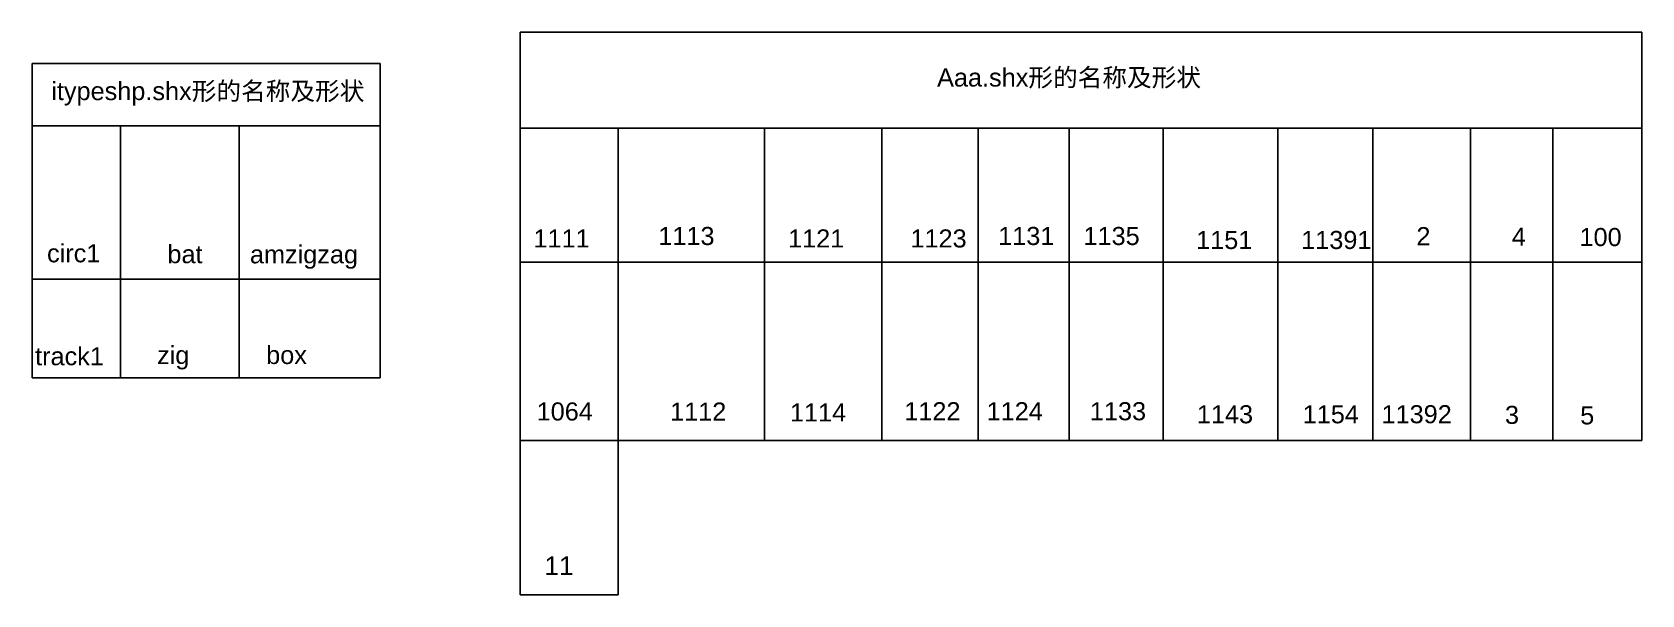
# Model space of a CAD drawing. Header units: millimetres. Extents: x 665 to 7786, y -688 to 1800.
import ezdxf

# ---------------------------------------------------------------- set-up
doc = ezdxf.new("R2010")
doc.units = ezdxf.units.MM
doc.styles.get("Standard").update_dxf_attribs({"font": 'arial.ttf'})

msp = doc.modelspace()

# ---------------------------------------------------------------- linework, layer by layer
for p, q in [((2824.2, 1375.6), (2824.2, 1799.6)), ((2824.2, 1799.6), (7785.7, 1799.6)), ((7785.7, 1799.6), (7785.7, 1375.6)), ((665.3, 1385.9), (665.3, 1660.6)), ((665.3, 1660.6), (2205.2, 1660.6)), ((2205.2, 1660.6), (2205.2, 1385.9)), ((665.3, 1385.9), (665.3, 270.9)), ((2205.2, 1385.9), (665.3, 1385.9)), ((1055.3, 1385.9), (1055.3, 270.9)), ((1581.1, 1385.9), (1581.1, 270.9)), ((2205.2, 270.9), (2205.2, 1385.9)), ((2824.2, 1375.6), (2824.2, -6.7)), ((7785.7, 1375.6), (2824.2, 1375.6)), ((3258.1, 1375.6), (3258.1, -6.7)), ((3904.7, 1375.6), (3904.7, -6.7)), ((4424.2, 1375.6), (4424.2, -6.7)), ((4849.7, 1375.6), (4849.7, -6.7)), ((5253.2, 1375.6), (5253.2, -6.7)), ((5667.7, 1375.6), (5667.7, -6.7)), ((6176.2, 1375.6), (6176.2, -6.7)), ((6596.2, 1375.6), (6596.2, -6.7)), ((7027.3, 1375.6), (7027.3, -6.7)), ((7392, 1375.6), (7392, -6.7)), ((7785.7, -6.7), (7785.7, 1375.6)), ((2824.2, 783.3), (7785.7, 783.3)), ((665.3, 708.1), (2205.2, 708.1)), ((665.3, 270.9), (2205.2, 270.9)), ((2824.2, -6.7), (7785.7, -6.7)), ((2824.2, -6.7), (2824.2, -688.4)), ((3258.1, -688.4), (3258.1, -6.7)), ((2824.2, -688.4), (3258.1, -688.4))]:
    msp.add_line(p, q)

# ---------------------------------------------------------------- texts
for s, p in [('Aaa.shx形的名称及形状', (4668.2, 1559.3)), ('itypeshp.shx形的名称及形状', (749.8, 1499.3)), ('1111', (2882.8, 847.5)), ('1113', (3435, 858.4)), ('1121', (4009.1, 847.5)), ('1123', (4550.4, 847.5)), ('1131', (4938.5, 858.4)), ('1135', (5315.8, 858.4)), ('2', (6788.6, 857.7)), ('4', (7210.7, 855.7)), ('100', (7510, 853.7)), ('circ1', (730.9, 782)), ('bat', (1263.5, 778.1)), ('amzigzag', (1628.5, 777.3)), ('1151', (5814.1, 840.8)), ('11391', (6278.9, 840.8)), ('track1', (678.1, 326.7)), ('zig', (1217.7, 332)), ('box', (1700.3, 332.2)), ('1064', (2896.8, 82.4)), ('1112', (3487.2, 81.9)), ('1114', (4017.4, 78)), ('1122', (4523.1, 83.4)), ('1124', (4887.4, 83.4)), ('1133', (5344.2, 83.4)), ('1143', (5817.4, 70)), ('1154', (6285.6, 70)), ('11392', (6634.3, 70.2)), ('3', (7180.3, 67.3)), ('5', (7513.1, 65.1))]:
    msp.add_text(s, height=80).set_placement(p)
at = {"insert": (2931.2, -518.6), "char_height": 82.8, "attachment_point": 1}
msp.add_mtext_dynamic_manual_height_columns('11', width=205.654, gutter_width=414, heights=[0], dxfattribs=at)

doc.saveas('drawing.dxf')
